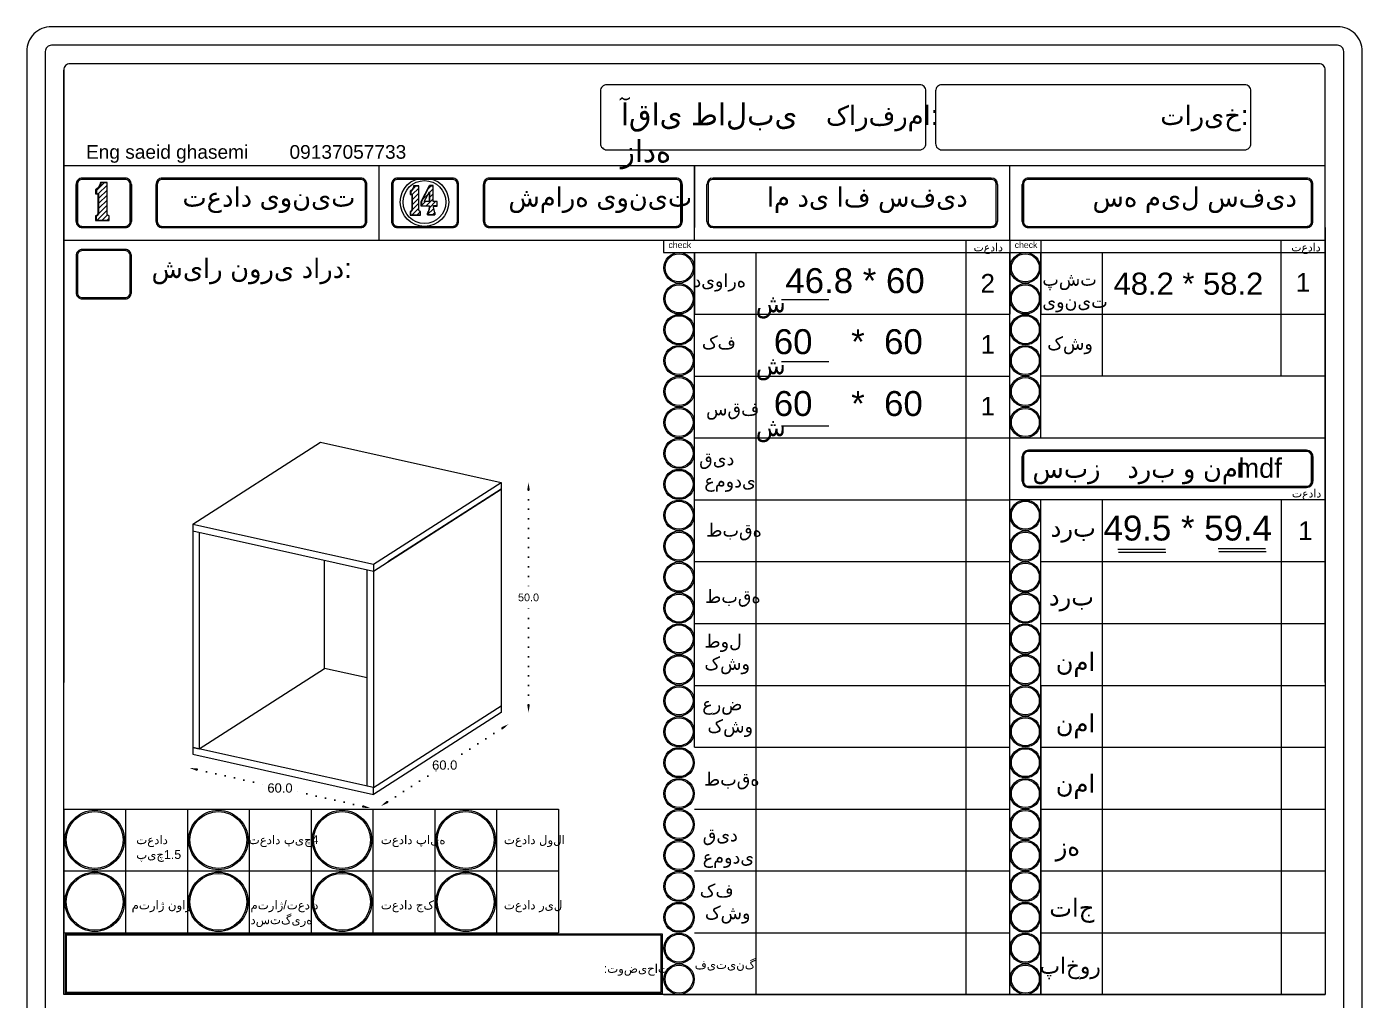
# Model space of a CAD drawing. Header units: inches. Extents: x 104 to 9740, y 936 to 6735.
# Drawn here: x 6077.1 to 6509.1, y 4775.8 to 5090.6 of the extents above; entities that cross this region are included whole.
import ezdxf

# ---------------------------------------------------------------- set-up
doc = ezdxf.new("R2010")
doc.units = ezdxf.units.IN
doc.header["$MEASUREMENT"] = 0
doc.linetypes.add('ACAD_ISO07W100', pattern=[3, 0, -3])
doc.styles.get("Standard").update_dxf_attribs({"font": 'arial.ttf'})
doc.dimstyles.new('Copy of Standard', dxfattribs={"dimtxt": 2.5, "dimasz": 2.5, "dimexe": 0.18, "dimexo": 0.0625, "dimgap": 0.09, "dimtad": 0, "dimtih": 1, "dimtoh": 1, "dimdec": 1, "dimzin": 0, "dimdsep": 46, "dimtxsty": 'Standard', "dimcen": 0.09, "dimse1": 1, "dimse2": 1, "dimadec": 0, "dimazin": 0, "dimtfac": 1, "dimtdec": 1, "dimtix": 1, "dimtofl": 0, "dimtmove": 0, "dimatfit": 3, "dimfxl": 1, "dimtolj": 1, "dimtzin": 0, "dimarcsym": 0})
doc.dimstyles.get("Standard").update_dxf_attribs({"dimtxt": 3, "dimasz": 2.5, "dimexe": 0.18, "dimexo": 0.0625, "dimgap": 0.09, "dimtad": 0, "dimtih": 1, "dimtoh": 1, "dimdec": 1, "dimzin": 0, "dimdsep": 46, "dimtxsty": 'Standard', "dimcen": 0.09, "dimse1": 1, "dimse2": 1, "dimadec": 0, "dimazin": 0, "dimtfac": 1, "dimtdec": 1, "dimtix": 1, "dimtofl": 0, "dimtmove": 0, "dimatfit": 0, "dimfxl": 1, "dimtolj": 1, "dimtzin": 0, "dimarcsym": 0})

# ---------------------------------------------------------------- blocks, each defined once
blk = doc.blocks.new('*D810')
at = {"color": 0, "linetype": 'ACAD_ISO07W100', "lineweight": -2, "transparency": 16777216}
for p, q in [((6239.42, 4940.75), (6239.42, 4907.42)), ((6239.42, 4871.35), (6239.42, 4904.68))]:
    blk.add_line(p, q, dxfattribs=at)
at = {"color": 0, "transparency": 16777216}
for points in [[(6239, 4940.75), (6239.84, 4940.75), (6239.42, 4943.25)], [(6239, 4871.35), (6239.84, 4871.35), (6239.42, 4868.85)]]:
    blk.add_solid(points, dxfattribs=at)
at = {"layer": 'Defpoints', "color": 0, "transparency": 16777216}
for p in [(6230.53, 4943.25), (6239.42, 4943.25), (6230.53, 4868.85)]:
    blk.add_point(p, dxfattribs=at)
at = {"color": 0, "lineweight": 20, "transparency": 16777216, "insert": (6239.42, 4906.05), "char_height": 2.5, "attachment_point": 5}
blk.add_mtext('\\A1;50.0', dxfattribs=at)
blk = doc.blocks.new('*D811')
at = {"color": 0, "linetype": 'ACAD_ISO07W100', "lineweight": -2, "transparency": 16777216}
for p, q in [((6230.85, 4863.72), (6214.84, 4853.45)), ((6193.77, 4839.94), (6209.79, 4850.21))]:
    blk.add_line(p, q, dxfattribs=at)
at = {"color": 0, "transparency": 16777216}
for points in [[(6230.63, 4864.07), (6231.08, 4863.37), (6232.96, 4865.07)], [(6193.55, 4840.29), (6194, 4839.59), (6191.67, 4838.59)]]:
    blk.add_solid(points, dxfattribs=at)
at = {"layer": 'Defpoints', "color": 0, "transparency": 16777216}
for p in [(6230.53, 4868.85), (6189.24, 4842.37), (6191.67, 4838.59)]:
    blk.add_point(p, dxfattribs=at)
at = {"color": 0, "lineweight": 20, "transparency": 16777216, "insert": (6212.31, 4851.83), "char_height": 3, "attachment_point": 5}
blk.add_mtext('\\A1;60.0', dxfattribs=at)
blk = doc.blocks.new('*D812')
at = {"color": 0, "linetype": 'ACAD_ISO07W100', "lineweight": -2, "transparency": 16777216}
for p, q in [((6132.25, 4850.36), (6155.05, 4845.3)), ((6185.82, 4838.47), (6163.02, 4843.53))]:
    blk.add_line(p, q, dxfattribs=at)
at = {"color": 0, "transparency": 16777216}
for points in [[(6132.34, 4850.77), (6132.16, 4849.95), (6129.81, 4850.9)], [(6185.91, 4838.88), (6185.73, 4838.06), (6188.26, 4837.93)]]:
    blk.add_solid(points, dxfattribs=at)
at = {"layer": 'Defpoints', "color": 0, "transparency": 16777216}
for p in [(6130.8, 4855.35), (6129.81, 4850.9), (6189.24, 4842.37)]:
    blk.add_point(p, dxfattribs=at)
at = {"color": 0, "lineweight": 20, "transparency": 16777216, "insert": (6159.03, 4844.42), "char_height": 3, "attachment_point": 5}
blk.add_mtext('\\A1;60.0', dxfattribs=at)

msp = doc.modelspace()

# ---------------------------------------------------------------- hatches: boundary and pattern name
at = {"lineweight": 20}
h = msp.add_hatch(dxfattribs=at)
h.set_pattern_fill('ANSI31', color=256, scale=9.218651)
h.set_pattern_definition([(45, (5353.8456, 5579.2127), (-0.8148213, 0.8148213), [])])
h.paths.add_polyline_path([(6103.61, 5029.46), (6103.52, 5029.5), (6103.44, 5029.56), (6103.36, 5029.62), (6103.29, 5029.69), (6103.23, 5029.77), (6103.18, 5029.86), (6103.14, 5029.95), (6103.11, 5030.05), (6103.09, 5030.14), (6103.08, 5030.24), (6103.08, 5040.17), (6101.22, 5040.17), (6101.19, 5039.94), (6101.15, 5039.71), (6101.08, 5039.49), (6100.99, 5039.27), (6100.89, 5039.06), (6100.77, 5038.86), (6100.63, 5038.67), (6100.47, 5038.5), (6100.3, 5038.34), (6100.12, 5038.19), (6099.92, 5038.06), (6099.72, 5037.95), (6099.72, 5036.55), (6100.12, 5036.55), (6100.43, 5036.52), (6100.43, 5030.28), (6100.42, 5030.19), (6100.4, 5030.09), (6100.36, 5030), (6100.32, 5029.91), (6100.27, 5029.83), (6100.21, 5029.75), (6100.14, 5029.68), (6100.07, 5029.62), (6099.99, 5029.57), (6099.9, 5029.52), (6099.81, 5029.48), (6099.72, 5029.46), (6099.72, 5028.03), (6103.8, 5028.03), (6103.8, 5029.41), (6103.71, 5029.43)])
h = msp.add_hatch(dxfattribs=at)
h.set_pattern_fill('ANSI31', color=256, scale=9.218651)
h.set_pattern_definition([(45, (5688.3615, 5580.4638), (-0.8148213, 0.8148213), [])])
h.paths.add_polyline_path([(6204.33, 5030.85), (6204.26, 5030.89), (6204.2, 5030.93), (6204.14, 5030.97), (6204.08, 5031.03), (6204.04, 5031.09), (6204, 5031.16), (6203.97, 5031.23), (6203.94, 5031.3), (6203.93, 5031.38), (6203.92, 5031.45), (6203.92, 5039.09), (6202.49, 5039.09), (6202.47, 5038.92), (6202.43, 5038.74), (6202.38, 5038.57), (6202.31, 5038.4), (6202.23, 5038.24), (6202.14, 5038.09), (6202.03, 5037.94), (6201.91, 5037.81), (6201.78, 5037.68), (6201.64, 5037.57), (6201.49, 5037.47), (6201.33, 5037.39), (6201.33, 5036.31), (6201.65, 5036.31), (6201.88, 5036.29), (6201.88, 5031.48), (6201.87, 5031.41), (6201.86, 5031.34), (6201.83, 5031.27), (6201.8, 5031.2), (6201.76, 5031.14), (6201.71, 5031.08), (6201.66, 5031.02), (6201.6, 5030.97), (6201.54, 5030.93), (6201.48, 5030.9), (6201.41, 5030.87), (6201.33, 5030.85), (6201.33, 5029.75), (6204.48, 5029.75), (6204.48, 5030.81), (6204.4, 5030.83)])
h = msp.add_hatch(dxfattribs=at)
h.set_pattern_fill('ANSI31', color=256, scale=9.218651)
h.set_pattern_definition([(45, (5688.3615, 5580.4638), (-0.8148213, 0.8148213), [])])
h.paths.add_polyline_path([(6208.6, 5039.14), (6207.39, 5039.14), (6204.78, 5034.06), (6204.78, 5032.63), (6207.39, 5032.63), (6207.39, 5032.42), (6207.38, 5032.23), (6207.37, 5032.05), (6207.35, 5031.87), (6207.32, 5031.69), (6207.28, 5031.51), (6207.23, 5031.34), (6207.17, 5031.16), (6207.11, 5030.99), (6207.04, 5030.82), (6206.96, 5030.66), (6206.87, 5030.5), (6206.77, 5030.35), (6206.77, 5029.8), (6209.16, 5029.8), (6209.16, 5030.3), (6209.07, 5030.48), (6208.99, 5030.67), (6208.92, 5030.85), (6208.86, 5031.04), (6208.8, 5031.23), (6208.75, 5031.43), (6208.7, 5031.62), (6208.67, 5031.82), (6208.64, 5032.01), (6208.62, 5032.21), (6208.61, 5032.41), (6208.6, 5032.63), (6209.85, 5032.63), (6209.85, 5034.05), (6208.6, 5034.05)])
h.paths.add_polyline_path([(6207.36, 5037.24), (6207.39, 5037.22), (6207.39, 5034.06), (6207.36, 5034.05), (6205.69, 5034.05)], flags=16)

# ---------------------------------------------------------------- linework, layer by layer
for p, q in [((6089.11, 4777.62), (6089.11, 5076.58)), ((6497.11, 5045.62), (6089.11, 5045.62)), ((6089.11, 4866.63), (6089.11, 5045.62)), ((6108.95, 5041.62), (6095.11, 5041.62)), ((6185.11, 5041.62), (6120.95, 5041.62)), ((6191.11, 5021.62), (6191.11, 5045.62)), ((6214.81, 5041.62), (6197.11, 5041.62)), ((6287.11, 5041.62), (6226.81, 5041.62)), ((6293.11, 5021.62), (6293.11, 5045.62)), ((6293.11, 5045.62), (6293.11, 5025.62)), ((6389.11, 5041.62), (6299.11, 5041.62)), ((6395.11, 5021.62), (6395.11, 5045.62)), ((6491.11, 5041.62), (6401.11, 5041.62)), ((6093.11, 5027.62), (6093.11, 5039.62)), ((6099.72, 5037.95), (6099.72, 5036.55)), ((6110.95, 5039.62), (6110.95, 5027.62)), ((6118.95, 5027.62), (6118.95, 5039.62)), ((6187.11, 5027.62), (6187.11, 5039.62)), ((6195.11, 5039.62), (6195.11, 5027.62)), ((6201.33, 5037.39), (6201.33, 5036.31)), ((6207.36, 5034.05), (6207.36, 5037.24)), ((6207.39, 5039.14), (6208.6, 5039.14)), ((6216.81, 5027.62), (6216.81, 5039.62)), ((6224.81, 5027.62), (6224.81, 5039.62)), ((6289.11, 5039.62), (6289.11, 5027.62)), ((6297.11, 5027.62), (6297.11, 5039.62)), ((6391.11, 5039.62), (6391.11, 5027.62)), ((6399.11, 5027.62), (6399.11, 5039.62)), ((6493.11, 5027.62), (6493.11, 5039.62)), ((6201.33, 5029.75), (6204.48, 5029.75)), ((6095.11, 5025.62), (6108.95, 5025.62)), ((6099.72, 5028.03), (6103.8, 5028.03)), ((6185.11, 5025.62), (6120.95, 5025.62)), ((6197.11, 5025.62), (6214.81, 5025.62)), ((6287.11, 5025.62), (6226.81, 5025.62)), ((6299.11, 5025.62), (6389.11, 5025.62)), ((6401.11, 5025.62), (6491.11, 5025.62)), ((6497.11, 5025.62), (6497.11, 4777.62)), ((6089.11, 5021.62), (6497.11, 5021.62)), ((6283.11, 5021.62), (6283.11, 5017.62)), ((6380.93, 4777.62), (6380.93, 5021.62)), ((6395.11, 5021.62), (6395.11, 4997.62)), ((6405.11, 5021.62), (6405.11, 4997.62)), ((6482.89, 4977.62), (6482.89, 5021.62)), ((6283.11, 5017.62), (6497.11, 5017.62)), ((6293.11, 4861.62), (6293.11, 5017.62)), ((6293.11, 4857.62), (6293.11, 5017.62)), ((6293.11, 5017.62), (6293.11, 4997.62)), ((6293.11, 5017.62), (6293.11, 4997.62)), ((6312.92, 5017.62), (6312.92, 4777.62)), ((6395.11, 4861.62), (6395.11, 5017.62)), ((6395.11, 4777.62), (6395.11, 5017.62)), ((6405.11, 4977.62), (6405.11, 5017.62)), ((6405.11, 4957.62), (6405.11, 5017.62)), ((6405.11, 4957.62), (6405.11, 5017.62)), ((6405.11, 5017.62), (6405.11, 4997.62)), ((6424.92, 5017.62), (6424.92, 4977.62)), ((6321.27, 5002.36), (6336.6, 5002.36)), ((6293.11, 4997.62), (6395.11, 4997.62)), ((6405.11, 4997.62), (6497.11, 4997.62)), ((6321.27, 4982.36), (6336.6, 4982.36)), ((6293.11, 4977.62), (6395.11, 4977.62)), ((6497.11, 4977.62), (6405.11, 4977.62)), ((6497.11, 4977.62), (6477.11, 4977.62)), ((6321.27, 4961.52), (6336.6, 4961.52)), ((6293.11, 4957.62), (6497.11, 4957.62)), ((6399.11, 4943.62), (6399.11, 4951.62)), ((6491.11, 4953.62), (6401.11, 4953.62)), ((6493.11, 4951.62), (6493.11, 4943.62)), ((6491.11, 4941.62), (6401.11, 4941.62)), ((6293.11, 4937.62), (6395.11, 4937.62)), ((6497.11, 4937.62), (6395.11, 4937.62)), ((6405.11, 4837.62), (6405.11, 4937.62)), ((6405.11, 4861.62), (6405.11, 4937.62)), ((6405.11, 4857.62), (6405.11, 4937.62)), ((6424.92, 4937.62), (6424.92, 4837.62)), ((6482.89, 4937.62), (6482.89, 4777.62)), ((6430.07, 4921.69), (6445.4, 4921.69)), ((6430.24, 4920.68), (6445.56, 4920.68)), ((6462.5, 4921.86), (6477.83, 4921.86)), ((6462.66, 4920.85), (6477.99, 4920.85)), ((6293.11, 4917.62), (6395.11, 4917.62)), ((6293.11, 4917.62), (6312.92, 4917.62)), ((6293.11, 4917.62), (6395.11, 4917.62)), ((6361.62, 4917.62), (6395.11, 4917.62)), ((6405.11, 4917.62), (6497.11, 4917.62)), ((6405.11, 4817.62), (6405.11, 4917.62)), ((6424.92, 4917.62), (6424.92, 4817.62)), ((6293.11, 4897.62), (6312.92, 4897.62)), ((6293.11, 4897.62), (6395.11, 4897.62)), ((6405.11, 4897.62), (6497.11, 4897.62)), ((6405.11, 4897.62), (6497.11, 4897.62)), ((6405.11, 4797.62), (6405.11, 4897.62)), ((6424.92, 4897.62), (6424.92, 4797.62)), ((6293.11, 4877.62), (6395.11, 4877.62)), ((6405.11, 4877.62), (6405.11, 4857.62)), ((6405.11, 4877.62), (6497.11, 4877.62)), ((6405.11, 4777.62), (6405.11, 4877.62)), ((6424.92, 4877.62), (6424.92, 4777.62)), ((6293.11, 4857.62), (6395.11, 4857.62)), ((6380.93, 4857.62), (6395.11, 4857.62)), ((6405.11, 4857.62), (6497.11, 4857.62)), ((6405.11, 4857.62), (6405.11, 4837.62)), ((6089.11, 4837.62), (6089.11, 4797.62)), ((6089.11, 4837.62), (6249.11, 4837.62)), ((6089.11, 4837.62), (6089.11, 4797.62)), ((6109.11, 4837.62), (6109.11, 4797.62)), ((6129.11, 4837.62), (6129.11, 4797.62)), ((6149.11, 4837.62), (6149.11, 4797.62)), ((6169.11, 4837.62), (6169.11, 4797.62)), ((6189.11, 4837.62), (6189.11, 4797.62)), ((6209.11, 4837.62), (6209.11, 4797.62)), ((6229.11, 4837.62), (6229.11, 4797.62)), ((6249.11, 4837.62), (6249.11, 4797.62)), ((6293.11, 4837.62), (6395.11, 4837.62)), ((6380.93, 4837.62), (6395.11, 4837.62)), ((6405.11, 4837.62), (6497.11, 4837.62)), ((6405.11, 4837.62), (6497.11, 4837.62)), ((6405.11, 4837.62), (6405.11, 4817.62)), ((6089.11, 4817.62), (6249.11, 4817.62)), ((6293.11, 4817.62), (6395.11, 4817.62)), ((6293.11, 4817.62), (6395.11, 4817.62)), ((6380.93, 4817.62), (6395.11, 4817.62)), ((6405.11, 4817.62), (6497.11, 4817.62)), ((6405.11, 4817.62), (6497.11, 4817.62)), ((6405.11, 4817.62), (6405.11, 4797.62)), ((6089.11, 4797.62), (6249.11, 4797.62)), ((6293.11, 4797.62), (6395.11, 4797.62)), ((6293.11, 4797.62), (6395.11, 4797.62)), ((6380.93, 4797.62), (6395.11, 4797.62)), ((6405.11, 4797.62), (6497.11, 4797.62)), ((6405.11, 4797.62), (6497.11, 4797.62)), ((6405.11, 4797.62), (6405.11, 4777.62)), ((6283.11, 4777.62), (6089.11, 4777.62)), ((6283.11, 4777.62), (6395.11, 4777.62)), ((6283.11, 4777.62), (6497.11, 4777.62)), ((6283.11, 4777.62), (6395.11, 4777.62)), ((6283.11, 4777.62), (6497.11, 4777.62))]:
    msp.add_line(p, q, dxfattribs=at)
at = {"linetype": 'Continuous', "lineweight": 20, "extrusion": (1.66533e-16, 0.926103, 0.377272)}
for p, q in [((6130.8, 4929.74), (6172.09, 4956.22)), ((6172.09, 4956.22), (6230.53, 4943.25)), ((6189.24, 4916.77), (6230.53, 4943.25)), ((6230.53, 4943.25), (6230.53, 4871.05)), ((6189.24, 4914.58), (6230.53, 4941.06)), ((6230.53, 4941.06), (6193.92, 4917.58)), ((6130.8, 4929.74), (6130.8, 4857.54)), ((6130.8, 4929.74), (6189.24, 4916.77)), ((6130.8, 4929.74), (6130.8, 4922.31)), ((6130.8, 4927.55), (6189.24, 4914.58)), ((6132.84, 4927.1), (6132.84, 4857.09)), ((6173.38, 4883.08), (6173.38, 4918.1)), ((6189.24, 4916.77), (6189.24, 4844.57)), ((6189.24, 4916.77), (6189.24, 4914.58)), ((6187.2, 4845.02), (6187.2, 4915.03)), ((6132.84, 4857.09), (6173.38, 4883.08)), ((6187.2, 4880.02), (6173.38, 4883.08)), ((6189.24, 4844.57), (6230.53, 4871.05)), ((6189.24, 4844.57), (6230.53, 4871.05)), ((6230.53, 4868.85), (6189.24, 4842.37)), ((6230.53, 4871.05), (6230.53, 4868.85)), ((6130.8, 4857.54), (6130.8, 4855.35)), ((6189.24, 4844.57), (6130.8, 4857.54)), ((6130.8, 4857.54), (6132.84, 4857.09)), ((6130.8, 4855.35), (6189.24, 4842.37)), ((6189.24, 4844.57), (6187.2, 4845.02)), ((6189.24, 4842.37), (6189.24, 4844.57))]:
    msp.add_line(p, q, dxfattribs=at)
at = {"lineweight": 20}
for points in [[(6085.11, 4484.58), (6501.11, 4484.58, 0.414214), (6509.11, 4492.58), (6509.11, 5082.58, 0.414214), (6501.11, 5090.58), (6085.11, 5090.58, 0.414214), (6077.11, 5082.58), (6077.11, 4492.58, 0.414214)], [(6085.11, 4490.58), (6501.11, 4490.58, 0.414214), (6503.11, 4492.58), (6503.11, 5082.58, 0.414214), (6501.11, 5084.58), (6085.11, 5084.58, 0.414214), (6083.11, 5082.58), (6083.11, 4492.58, 0.414214)], [(6367.96, 5069.83, 0.414214), (6365.96, 5071.83), (6264.71, 5071.83, 0.414214), (6262.71, 5069.83), (6262.71, 5052.79, 0.414214), (6264.71, 5050.79), (6365.96, 5050.79, 0.414214), (6367.96, 5052.79)], [(6373.09, 5050.79), (6471.09, 5050.79, 0.414214), (6473.09, 5052.79), (6473.09, 5069.83, 0.414214), (6471.09, 5071.83), (6373.09, 5071.83, 0.414214), (6371.09, 5069.83), (6371.09, 5052.79, 0.414214)], [(6473.09, 5069.83, 0.414214), (6471.09, 5071.83), (6373.09, 5071.83, 0.414214), (6371.09, 5069.83), (6371.09, 5052.79, 0.414214), (6373.09, 5050.79), (6471.09, 5050.79, 0.414214), (6473.09, 5052.79)], [(6110.95, 5039.62, 0.414214), (6108.95, 5041.62), (6095.11, 5041.62, 0.414214), (6093.11, 5039.62), (6093.11, 5027.62, 0.414214), (6095.11, 5025.62), (6108.95, 5025.62, 0.414214), (6110.95, 5027.62)], [(6187.11, 5039.62, 0.414214), (6185.11, 5041.62), (6120.95, 5041.62, 0.414214), (6118.95, 5039.62), (6118.95, 5027.62, 0.414214), (6120.95, 5025.62), (6185.11, 5025.62, 0.414214), (6187.11, 5027.62)], [(6216.81, 5039.62, 0.414214), (6214.81, 5041.62), (6197.11, 5041.62, 0.414214), (6195.11, 5039.62), (6195.11, 5027.62, 0.414214), (6197.11, 5025.62), (6214.81, 5025.62, 0.414214), (6216.81, 5027.62)], [(6289.11, 5039.62, 0.414214), (6287.11, 5041.62), (6226.81, 5041.62, 0.414214), (6224.81, 5039.62), (6224.81, 5027.62, 0.414214), (6226.81, 5025.62), (6287.11, 5025.62, 0.414214), (6289.11, 5027.62)], [(6493.11, 5039.62, 0.414214), (6491.11, 5041.62), (6401.11, 5041.62, 0.414214), (6399.11, 5039.62), (6399.11, 5027.62, 0.414214), (6401.11, 5025.62), (6491.11, 5025.62, 0.414214), (6493.11, 5027.62)], [(6110.55, 5039.62, 0.414214), (6108.95, 5041.22), (6095.11, 5041.22, 0.414214), (6093.51, 5039.62), (6093.51, 5027.62, 0.414214), (6095.11, 5026.02), (6108.95, 5026.02, 0.414214), (6110.55, 5027.62)], [(6186.71, 5039.62, 0.414214), (6185.11, 5041.22), (6120.95, 5041.22, 0.414214), (6119.35, 5039.62), (6119.35, 5027.62, 0.414214), (6120.95, 5026.02), (6185.11, 5026.02, 0.414214), (6186.71, 5027.62)], [(6216.41, 5039.62, 0.414214), (6214.81, 5041.22), (6197.11, 5041.22, 0.414214), (6195.51, 5039.62), (6195.51, 5027.62, 0.414214), (6197.11, 5026.02), (6214.81, 5026.02, 0.414214), (6216.41, 5027.62)], [(6288.71, 5039.62, 0.414214), (6287.11, 5041.22), (6226.81, 5041.22, 0.414214), (6225.21, 5039.62), (6225.21, 5027.62, 0.414214), (6226.81, 5026.02), (6287.11, 5026.02, 0.414214), (6288.71, 5027.62)], [(6390.71, 5039.62, 0.414214), (6389.11, 5041.22), (6299.11, 5041.22, 0.414214), (6297.51, 5039.62), (6297.51, 5027.62, 0.414214), (6299.11, 5026.02), (6389.11, 5026.02, 0.414214), (6390.71, 5027.62)], [(6492.71, 5039.62, 0.414214), (6491.11, 5041.22), (6401.11, 5041.22, 0.414214), (6399.51, 5039.62), (6399.51, 5027.62, 0.414214), (6401.11, 5026.02), (6491.11, 5026.02, 0.414214), (6492.71, 5027.62)], [(6110.95, 5016.58, 0.414214), (6108.95, 5018.58), (6095.11, 5018.58, 0.414214), (6093.11, 5016.58), (6093.11, 5004.58, 0.414214), (6095.11, 5002.58), (6108.95, 5002.58, 0.414214), (6110.95, 5004.58)], [(6110.95, 5016.58, 0.414214), (6108.95, 5018.58), (6095.11, 5018.58, 0.414214), (6093.11, 5016.58), (6093.11, 5004.58, 0.414214), (6095.11, 5002.58), (6108.95, 5002.58, 0.414214), (6110.95, 5004.58)], [(6110.55, 5016.58, 0.414214), (6108.95, 5018.18), (6095.11, 5018.18, 0.414214), (6093.51, 5016.58), (6093.51, 5004.58, 0.414214), (6095.11, 5002.98), (6108.95, 5002.98, 0.414214), (6110.55, 5004.58)], [(6110.55, 5016.58, 0.414214), (6108.95, 5018.18), (6095.11, 5018.18, 0.414214), (6093.51, 5016.58), (6093.51, 5004.58, 0.414214), (6095.11, 5002.98), (6108.95, 5002.98, 0.414214), (6110.55, 5004.58)], [(6493.11, 4951.62, 0.414214), (6491.11, 4953.62), (6401.11, 4953.62, 0.414214), (6399.11, 4951.62), (6399.11, 4943.62, 0.414214), (6401.11, 4941.62), (6491.11, 4941.62, 0.414214), (6493.11, 4943.62)], [(6492.71, 4951.62, 0.414214), (6491.11, 4953.22), (6401.11, 4953.22, 0.414214), (6399.51, 4951.62), (6399.51, 4943.62, 0.414214), (6401.11, 4942.02), (6491.11, 4942.02, 0.414214), (6492.71, 4943.62)]]:
    msp.add_lwpolyline(points, format="xyb", close=True, dxfattribs=at)
for points in [[(6497.11, 4878.56), (6497.11, 5076.58, 0.414214), (6495.11, 5078.58), (6091.11, 5078.58, 0.414214), (6089.11, 5076.58), (6089.11, 4878.56)], [(6367.96, 5069.83, 0.414214), (6365.96, 5071.83), (6264.71, 5071.83, 0.414214), (6262.71, 5069.83), (6262.71, 5052.79, 0.414214), (6264.71, 5050.79), (6365.96, 5050.79, 0.414214), (6367.96, 5052.79), (6367.96, 5069.83)]]:
    msp.add_lwpolyline(points, format="xyb", dxfattribs=at)
for points in [[(6099.4, 5027.97), (6103.8, 5027.97), (6103.8, 5028.03), (6103.8, 5029.41), (6103.71, 5029.43), (6103.61, 5029.46), (6103.52, 5029.5), (6103.44, 5029.56), (6103.36, 5029.62), (6103.29, 5029.69), (6103.23, 5029.77), (6103.18, 5029.86), (6103.14, 5029.95), (6103.11, 5030.05), (6103.09, 5030.14), (6103.08, 5030.24), (6103.08, 5040.17), (6103.08, 5040.23), (6100.92, 5040.23), (6100.89, 5039.99), (6100.84, 5039.76), (6100.78, 5039.54), (6100.69, 5039.32), (6100.58, 5039.11), (6100.46, 5038.91), (6100.32, 5038.72), (6100.16, 5038.54), (6099.99, 5038.38), (6099.81, 5038.23), (6099.61, 5038.1), (6099.4, 5037.99), (6099.4, 5036.55), (6099.72, 5036.55), (6100.12, 5036.55), (6100.12, 5030.24), (6100.11, 5030.15), (6100.09, 5030.05), (6100.05, 5029.96), (6100.01, 5029.87), (6099.96, 5029.79), (6099.9, 5029.71), (6099.83, 5029.64), (6099.76, 5029.58), (6099.67, 5029.52), (6099.59, 5029.47), (6099.5, 5029.44), (6099.4, 5029.41), (6099.4, 5027.97), (6099.72, 5028.03), (6099.72, 5029.46), (6099.81, 5029.48), (6099.9, 5029.52), (6099.99, 5029.57), (6100.07, 5029.62), (6100.14, 5029.68), (6100.21, 5029.75), (6100.27, 5029.83), (6100.32, 5029.91), (6100.36, 5030), (6100.4, 5030.09), (6100.42, 5030.19), (6100.43, 5030.28), (6100.43, 5036.52), (6100.12, 5036.55)], [(6099.4, 5037.99), (6099.72, 5037.95), (6099.92, 5038.06), (6100.12, 5038.19), (6100.3, 5038.34), (6100.47, 5038.5), (6100.63, 5038.67), (6100.77, 5038.86), (6100.89, 5039.06), (6100.99, 5039.27), (6101.08, 5039.49), (6101.15, 5039.71), (6101.19, 5039.94), (6101.22, 5040.17)], [(6100.92, 5040.23), (6101.22, 5040.17), (6103.08, 5040.17)], [(6201.09, 5029.7), (6204.48, 5029.7), (6204.48, 5029.75), (6204.48, 5030.81), (6204.4, 5030.83), (6204.33, 5030.85), (6204.26, 5030.89), (6204.2, 5030.93), (6204.14, 5030.97), (6204.08, 5031.03), (6204.04, 5031.09), (6204, 5031.16), (6203.97, 5031.23), (6203.94, 5031.3), (6203.93, 5031.38), (6203.92, 5031.45), (6203.92, 5039.09), (6203.92, 5039.14), (6202.26, 5039.14), (6202.24, 5038.96), (6202.2, 5038.78), (6202.15, 5038.61), (6202.08, 5038.44), (6202, 5038.28), (6201.9, 5038.12), (6201.8, 5037.98), (6201.68, 5037.84), (6201.54, 5037.72), (6201.4, 5037.6), (6201.25, 5037.5), (6201.09, 5037.42), (6201.09, 5036.31), (6201.33, 5036.31), (6201.65, 5036.31), (6201.65, 5031.45), (6201.64, 5031.38), (6201.62, 5031.31), (6201.59, 5031.23), (6201.56, 5031.17), (6201.52, 5031.1), (6201.47, 5031.04), (6201.42, 5030.99), (6201.36, 5030.94), (6201.3, 5030.9), (6201.23, 5030.86), (6201.16, 5030.83), (6201.09, 5030.81), (6201.09, 5029.7), (6201.33, 5029.75), (6201.33, 5030.85), (6201.41, 5030.87), (6201.48, 5030.9), (6201.54, 5030.93), (6201.6, 5030.97), (6201.66, 5031.02), (6201.71, 5031.08), (6201.76, 5031.14), (6201.8, 5031.2), (6201.83, 5031.27), (6201.86, 5031.34), (6201.87, 5031.41), (6201.88, 5031.48), (6201.88, 5036.29), (6201.65, 5036.31)], [(6201.09, 5037.42), (6201.33, 5037.39), (6201.49, 5037.47), (6201.64, 5037.57), (6201.78, 5037.68), (6201.91, 5037.81), (6202.03, 5037.94), (6202.14, 5038.09), (6202.23, 5038.24), (6202.31, 5038.4), (6202.38, 5038.57), (6202.43, 5038.74), (6202.47, 5038.92), (6202.49, 5039.09)], [(6202.26, 5039.14), (6202.49, 5039.09), (6203.92, 5039.09)], [(6204.72, 5032.61), (6204.72, 5034.05), (6207.36, 5039.19)], [(6208.6, 5032.61), (6209.85, 5032.61), (6209.85, 5032.63), (6209.85, 5034.05), (6208.6, 5034.05), (6208.6, 5039.14), (6208.6, 5039.19), (6207.36, 5039.19), (6207.39, 5039.14), (6204.78, 5034.06), (6204.78, 5032.63)], [(6207.36, 5032.61), (6204.72, 5032.61), (6204.78, 5032.63), (6207.39, 5032.63)], [(6209.85, 5032.63), (6208.63, 5032.63), (6208.6, 5032.61), (6208.61, 5032.41), (6208.62, 5032.21), (6208.64, 5032.01), (6208.67, 5031.82), (6208.7, 5031.62), (6208.75, 5031.43), (6208.8, 5031.23), (6208.86, 5031.04), (6208.92, 5030.85), (6208.99, 5030.67), (6209.07, 5030.48), (6209.16, 5030.3), (6209.16, 5029.8), (6209.16, 5029.75), (6206.73, 5029.75), (6206.73, 5030.3), (6206.83, 5030.46), (6206.92, 5030.62), (6207, 5030.79), (6207.07, 5030.96), (6207.14, 5031.13), (6207.2, 5031.3), (6207.25, 5031.48), (6207.29, 5031.66), (6207.32, 5031.84), (6207.34, 5032.03), (6207.35, 5032.21), (6207.36, 5032.4)], [(6206.73, 5029.75), (6206.77, 5029.8), (6209.16, 5029.8)], [(6207.36, 5032.4), (6207.36, 5032.61), (6207.39, 5032.63), (6207.39, 5032.42), (6207.38, 5032.23), (6207.37, 5032.05), (6207.35, 5031.87), (6207.32, 5031.69), (6207.28, 5031.51), (6207.23, 5031.34), (6207.17, 5031.16), (6207.11, 5030.99), (6207.04, 5030.82), (6206.96, 5030.66), (6206.87, 5030.5), (6206.77, 5030.35), (6206.77, 5029.8)]]:
    msp.add_lwpolyline(points, dxfattribs=at)
for points in [[(6205.69, 5034.05), (6207.36, 5037.24), (6207.39, 5037.22), (6207.39, 5034.06), (6207.36, 5034.05)], [(6089.11, 5021.62), (6497.11, 5021.62), (6497.11, 4777.62), (6089.11, 4777.62)], [(6282.71, 4797.22), (6089.51, 4797.22), (6089.51, 4778.02), (6282.71, 4778.02)], [(6282.31, 4796.82), (6089.91, 4796.82), (6089.91, 4778.42), (6282.31, 4778.42)]]:
    msp.add_lwpolyline(points, close=True, dxfattribs=at)
for centre, radius in [((6205.77, 5033.88), 7.86), ((6205.77, 5033.88), 6.94), ((6288.11, 5012.62), 4.92), ((6288.11, 5012.62), 4.52), ((6400.11, 5012.62), 4.92), ((6400.11, 5012.62), 4.52), ((6288.11, 5002.62), 4.92), ((6288.11, 5002.62), 4.52), ((6400.11, 5002.62), 4.92), ((6400.11, 5002.62), 4.52), ((6288.11, 4992.62), 4.92), ((6288.11, 4992.62), 4.52), ((6400.11, 4992.62), 4.92), ((6400.11, 4992.62), 4.52), ((6288.11, 4982.62), 4.92), ((6288.11, 4982.62), 4.52), ((6400.11, 4982.62), 4.92), ((6400.11, 4982.62), 4.52), ((6288.11, 4972.62), 4.92), ((6288.11, 4972.62), 4.52), ((6400.11, 4972.62), 4.92), ((6400.11, 4972.62), 4.52), ((6288.11, 4962.62), 4.92), ((6288.11, 4962.62), 4.52), ((6400.11, 4962.62), 4.92), ((6400.11, 4962.62), 4.52), ((6288.11, 4952.62), 4.92), ((6288.11, 4952.62), 4.52), ((6288.11, 4942.62), 4.92), ((6288.11, 4942.62), 4.52), ((6288.11, 4932.62), 4.92), ((6288.11, 4932.62), 4.52), ((6400.11, 4932.62), 4.92), ((6400.11, 4932.62), 4.52), ((6288.11, 4922.62), 4.92), ((6288.11, 4922.62), 4.52), ((6400.11, 4922.62), 4.92), ((6400.11, 4922.62), 4.52), ((6288.11, 4912.62), 4.92), ((6288.11, 4912.62), 4.52), ((6400.11, 4912.62), 4.92), ((6400.11, 4912.62), 4.52), ((6288.11, 4902.62), 4.92), ((6400.11, 4902.62), 4.92), ((6288.11, 4902.62), 4.52), ((6400.11, 4902.62), 4.52), ((6288.11, 4892.62), 4.92), ((6288.11, 4892.62), 4.52), ((6400.11, 4892.62), 4.92), ((6400.11, 4892.62), 4.52), ((6288.11, 4882.62), 4.92), ((6288.11, 4882.62), 4.52), ((6400.11, 4882.62), 4.92), ((6400.11, 4882.62), 4.52), ((6288.11, 4872.62), 4.92), ((6400.11, 4872.62), 4.92), ((6288.11, 4872.62), 4.52), ((6400.11, 4872.62), 4.52), ((6288.11, 4862.62), 4.92), ((6288.11, 4862.62), 4.52), ((6400.11, 4862.62), 4.92), ((6400.11, 4862.62), 4.52), ((6288.11, 4852.62), 4.92), ((6288.11, 4852.62), 4.52), ((6400.11, 4852.62), 4.92), ((6400.11, 4852.62), 4.52), ((6288.11, 4842.62), 4.92), ((6288.11, 4842.62), 4.52), ((6400.11, 4842.62), 4.92), ((6400.11, 4842.62), 4.52), ((6099.11, 4827.62), 9.6), ((6099.11, 4827.62), 9.2), ((6139.11, 4827.62), 9.6), ((6139.11, 4827.62), 9.2), ((6179.11, 4827.62), 9.6), ((6179.11, 4827.62), 9.2), ((6219.11, 4827.62), 9.6), ((6219.11, 4827.62), 9.2), ((6288.11, 4832.62), 4.92), ((6288.11, 4832.62), 4.52), ((6400.11, 4832.62), 4.92), ((6400.11, 4832.62), 4.52), ((6288.11, 4822.62), 4.92), ((6288.11, 4822.62), 4.52), ((6400.11, 4822.62), 4.92), ((6400.11, 4822.62), 4.52), ((6099.11, 4807.62), 9.6), ((6099.11, 4807.62), 9.2), ((6139.11, 4807.62), 9.6), ((6139.11, 4807.62), 9.2), ((6179.11, 4807.62), 9.6), ((6179.11, 4807.62), 9.2), ((6219.11, 4807.62), 9.6), ((6219.11, 4807.62), 9.2), ((6288.11, 4812.62), 4.92), ((6288.11, 4812.62), 4.52), ((6400.11, 4812.62), 4.92), ((6400.11, 4812.62), 4.52), ((6288.11, 4802.62), 4.92), ((6288.11, 4802.62), 4.52), ((6400.11, 4802.62), 4.92), ((6400.11, 4802.62), 4.52), ((6288.11, 4792.62), 4.92), ((6288.11, 4792.62), 4.52), ((6400.11, 4792.62), 4.92), ((6400.11, 4792.62), 4.52), ((6288.11, 4782.62), 4.92), ((6288.11, 4782.62), 4.52), ((6400.11, 4782.62), 4.92), ((6400.11, 4782.62), 4.52)]:
    msp.add_circle(centre, radius, dxfattribs=at)
for centre, start, end in [((6095.11, 5039.62), 90, 180), ((6108.95, 5039.62), 0, 90), ((6120.95, 5039.62), 90, 180), ((6185.11, 5039.62), 0, 90), ((6197.11, 5039.62), 90, 180), ((6214.81, 5039.62), 0, 90), ((6226.81, 5039.62), 90, 180), ((6287.11, 5039.62), 0, 90), ((6299.11, 5039.62), 90, 180), ((6389.11, 5039.62), 0, 90), ((6401.11, 5039.62), 90, 180), ((6491.11, 5039.62), 0, 90), ((6095.11, 5027.62), 180, 270), ((6108.95, 5027.62), 270, 0), ((6120.95, 5027.62), 180, 270), ((6185.11, 5027.62), 270, 0), ((6197.11, 5027.62), 180, 270), ((6214.81, 5027.62), 270, 0), ((6226.81, 5027.62), 180, 270), ((6287.11, 5027.62), 270, 0), ((6299.11, 5027.62), 180, 270), ((6389.11, 5027.62), 270, 0), ((6401.11, 5027.62), 180, 270), ((6491.11, 5027.62), 270, 0), ((6401.11, 4951.62), 90, 180), ((6491.11, 4951.62), 0, 90), ((6401.11, 4943.62), 180, 270), ((6491.11, 4943.62), 270, 0)]:
    msp.add_arc(centre, 2, start, end, dxfattribs=at)

# ---------------------------------------------------------------- texts
at = {"lineweight": 20, "attachment_point": 1}
for s, width, gutter_width, heights, insert, char_height in [('{\\fArial|b0|i0|c178|p34;آقای طالبی زاده}', 61.9241, 323.85, [0], (6269.28, 5065.86), 7.1441), ('{\\fArial|b0|i0|c178|p34;کارفرما:}', 0.2338, 164.79, [0], (6335.65, 5065.12), 6.3113), ('تاریخ:', 0.2338, 164.79, [0], (6443.78, 5065.12), 6.311), ('{\\fArial|b0|i0|c178|p34;Eng saeid ghasemi}', 79.2452, 164.79, [0], (6096.28, 5052.31), 4.4179), ('{\\fArial|b0|i0|c178|p34;09137057733 }', 65.4498, 164.79, [0], (6162.11, 5052.31), 4.4179), ('{\\fArial|b0|i0|c178|p34;تعداد یونیت}', 65.4498, 164.79, [0], (6127.48, 5038.73), 6.3113), ('{\\fArial|b0|i0|c178|p34;شماره یونیت}', 65.4498, 164.79, [0], (6232.91, 5038.73), 6.3113), ('{\\fArial|b0|i0|c178|p34;ام دی اف سفید}', 65.4498, 164.79, [0], (6316.52, 5038.73), 6.3113), ('{\\fArial|b0|i0|c178|p34;سه میل سفید}', 65.4498, 164.79, [0], (6421.85, 5038.73), 6.3113), ('{\\fArial|b0|i0|c178|p34;check}', 65.4498, 164.79, [0], (6284.68, 5021.03), 2.0101), ('{\\fArial|b0|i0|c178|p34;تعداد }', 65.4498, 164.79, [0], (6383.36, 5020.63), 2.6665), ('{\\fArial|b0|i0|c178|p34;check}', 65.4498, 164.79, [0], (6396.68, 5021.03), 2.0101), ('{\\fArial|b0|i0|c178|p34;تعداد }', 65.4498, 164.79, [0], (6486.12, 5020.63), 2.6665), ('{\\fArial|b0|i0|c178|p34;شیار نوری دارد:}', 65.4498, 164.79, [0], (6117.48, 5015.69), 6.3112), ('{\\fArial|b0|i0|c178|p34;شیار نوری دارد:}', 65.4498, 164.79, [0], (6117.48, 5015.69), 6.3112), ('46.8 * 60', 61.9823, 462.54, [8.23], (6322.49, 5012.51), 8.06), ('{\\fArial|b0|i0|c178|p34;دیواره }', 17.3175, 247.18, [0], (6292.75, 5010.7), 4.3074), ('2{\\fArial|b0|i0|c178|p34; }', 8.5903, 164.79, [0], (6385.63, 5010.64), 6), ('{\\fArial|b0|i0|c178|p34;پشت \\Pیونیت}', 19.3052, 247.18, [0], (6405.61, 5011.15), 4.3074), ('48.2 * 58.2', 58.0086, 411.15, [7.32], (6428.66, 5011.08), 7.1647), ('1{\\fArial|b0|i0|c178|p34; }', 8.5903, 164.79, [0], (6487.59, 5010.91), 6), ('{\\fArial|b0|i0|c178|p34;ش}', 15.3157, 346.26, [0], (6312.92, 5004.26), 6.0339), ('{\\fArial|b0|i0|c178|p34;کف }', 15.3367, 247.18, [0], (6295.49, 4990.7), 4.3074), ('60    *  60', 65.2593, 462.54, [0], (6318.75, 4992.78), 8.0603), ('1{\\fArial|b0|i0|c178|p34; }', 8.5903, 164.79, [0], (6385.63, 4990.91), 6), ('{\\fArial|b0|i0|c178|p34;کشو }', 17.7019, 247.18, [0], (6407.21, 4990.43), 4.3074), ('{\\fArial|b0|i0|c178|p34;ش}', 15.3157, 346.26, [0], (6312.92, 4984.26), 6.0339), ('60    *  60', 65.2593, 462.54, [0], (6318.75, 4972.78), 8.0603), ('{\\fArial|b0|i0|c178|p34;سقف}', 20.995, 247.18, [0], (6296.84, 4969.23), 4.3074), ('1{\\fArial|b0|i0|c178|p34; }', 8.5903, 164.79, [0], (6385.63, 4970.91), 6), ('{\\fArial|b0|i0|c178|p34;ش}', 15.3157, 346.26, [0], (6312.92, 4964.26), 6.0339), ('{\\fArial|b0|i0|c178|p34;قید  \\P عمودی }', 21.1589, 247.18, [0], (6294.62, 4953.11), 4.3074), ('{\\fArial|b0|i0|c178|p34;درب و نما}', 36.0682, 164.79, [0], (6433.11, 4951.04), 6.3112), ('mdf', 21.5145, 164.79, [0], (6468.39, 4951.04), 6.311), ('سبز ', 30.3169, 164.79, [0], (6402.42, 4951.04), 6.311), ('{\\fArial|b0|i0|c178|p34;تعداد }', 65.4498, 164.79, [0], (6486.33, 4941.06), 2.6665), ('{\\fArial|b0|i0|c178|p34;طبقه}', 15.4874, 247.18, [0], (6296.9, 4930.03), 4.3074), ('49.5 * 59.4', 65.2593, 462.54, [8.23], (6425.42, 4932.51), 8.0603), ('1{\\fArial|b0|i0|c178|p34; }', 8.5903, 164.79, [0], (6488.36, 4930.64), 6), ('{\\fArial|b0|i0|c178|p34;درب}', 20.6748, 340.12, [0], (6408.3, 4931.62), 5.927), ('{\\fArial|b0|i0|c178|p34;طبقه}', 14.1457, 164.79, [0], (6296.53, 4908.57), 4.3074), ('{\\fArial|b0|i0|c178|p34;درب}', 13.4202, 164.79, [0], (6407.72, 4909.4), 5.927), ('{\\fArial|b0|i0|c178|p34;طول \\Pکشو}', 17.6756, 164.79, [0], (6296.3, 4894.13), 4.3074), ('{\\fArial|b0|i0|c178|p34;نما}', 11.1787, 164.79, [0], (6409.96, 4888.23), 5.927), ('{\\fArial|b0|i0|c178|p34;عرض \\P کشو}', 18.5758, 164.79, [0], (6295.62, 4873.83), 4.3074), ('{\\fArial|b0|i0|c178|p34;نما}', 11.1787, 164.79, [0], (6409.96, 4868.34), 5.927), ('{\\fArial|b0|i0|c178|p34;طبقه}', 14.2061, 164.79, [0], (6296.16, 4849.52), 4.3074), ('{\\fArial|b0|i0|c178|p34;نما}', 11.1787, 164.79, [0], (6409.96, 4848.8), 5.927), ('{\\fArial|b0|i0|c178|p34;قید \\Pعمودی}', 14.0099, 164.79, [0], (6295.76, 4831.5), 4.3074), ('تعداد \\Pپیچ1.5', 65.4498, 164.79, [0], (6112.52, 4829.16), 2.872), ('تعداد پیچ4', 65.4498, 164.79, [0], (6148.92, 4829.16), 2.872), ('تعداد پایه', 65.4498, 164.79, [0], (6191.64, 4829.16), 2.872), ('تعداد لولا', 65.4498, 164.79, [0], (6231.45, 4829.16), 2.872), ('{\\fArial|b0|i0|c178|p34;زه}', 11.2031, 164.79, [0], (6409.94, 4828.54), 5.927), ('{\\fArial|b0|i0|c178|p34;کف }\\P{\\fArial|b0|i0|c178|p34; کشو}', 17.5398, 164.79, [0], (6294.79, 4813.5), 4.3074), ('متراژ نوار', 65.4498, 164.79, [0], (6111.05, 4808.07), 2.872), ('متراژ/تعداد\\Pدستگیره', 65.4498, 164.79, [0], (6149.49, 4808.07), 2.8716), ('تعداد جک', 65.4498, 164.79, [0], (6191.64, 4808.07), 2.872), ('تعداد ریل', 65.4498, 164.79, [0], (6231.45, 4808.07), 2.872), ('{\\fArial|b0|i0|c178|p34;تاج}', 13.2883, 164.79, [0], (6407.85, 4808.73), 5.927), (':توضیحات', 65.4498, 164.79, [0], (6263.75, 4787.54), 2.872), ('{\\fArial|b0|i0|c178|p34;فیتینگ}', 19.2636, 164.79, [0], (6293.17, 4788.78), 2.8716), ('{\\fArial|b0|i0|c178|p34;پاخور}', 12.8103, 147.32, [0], (6404.76, 4789.67), 5.2987)]:
    msp.add_mtext_dynamic_manual_height_columns(s, width=width, gutter_width=gutter_width, heights=heights, dxfattribs=dict(at, insert=insert, char_height=char_height))

# ---------------------------------------------------------------- dimensions: what is measured, and where the dimension line sits
at = {"lineweight": 20}
dim = msp.add_linear_dim(base=(6239.42, 4943.25), p1=(6230.53, 4868.85), p2=(6230.53, 4943.25), angle=270, text='50.0', dimstyle='Copy of Standard', dxfattribs=at)
dim.commit()
dim.dimension.update_dxf_attribs({"geometry": '*D810', "text_midpoint": (6239.42, 4906.05)})
for p1, p2, distance, picture, middle in [((6230.53, 4868.85), (6189.24, 4842.37), 4.49, '*D811', (6212.31, 4851.83)), ((6189.24, 4842.37), (6130.8, 4855.35), 4.55, '*D812', (6159.03, 4844.42))]:
    dim = msp.add_aligned_dim(p1=p1, p2=p2, distance=distance, text='60.0', dimstyle='Standard', dxfattribs=at)
    dim.commit()
    dim.dimension.update_dxf_attribs({"geometry": picture, "text_midpoint": middle})

doc.saveas('drawing.dxf')
